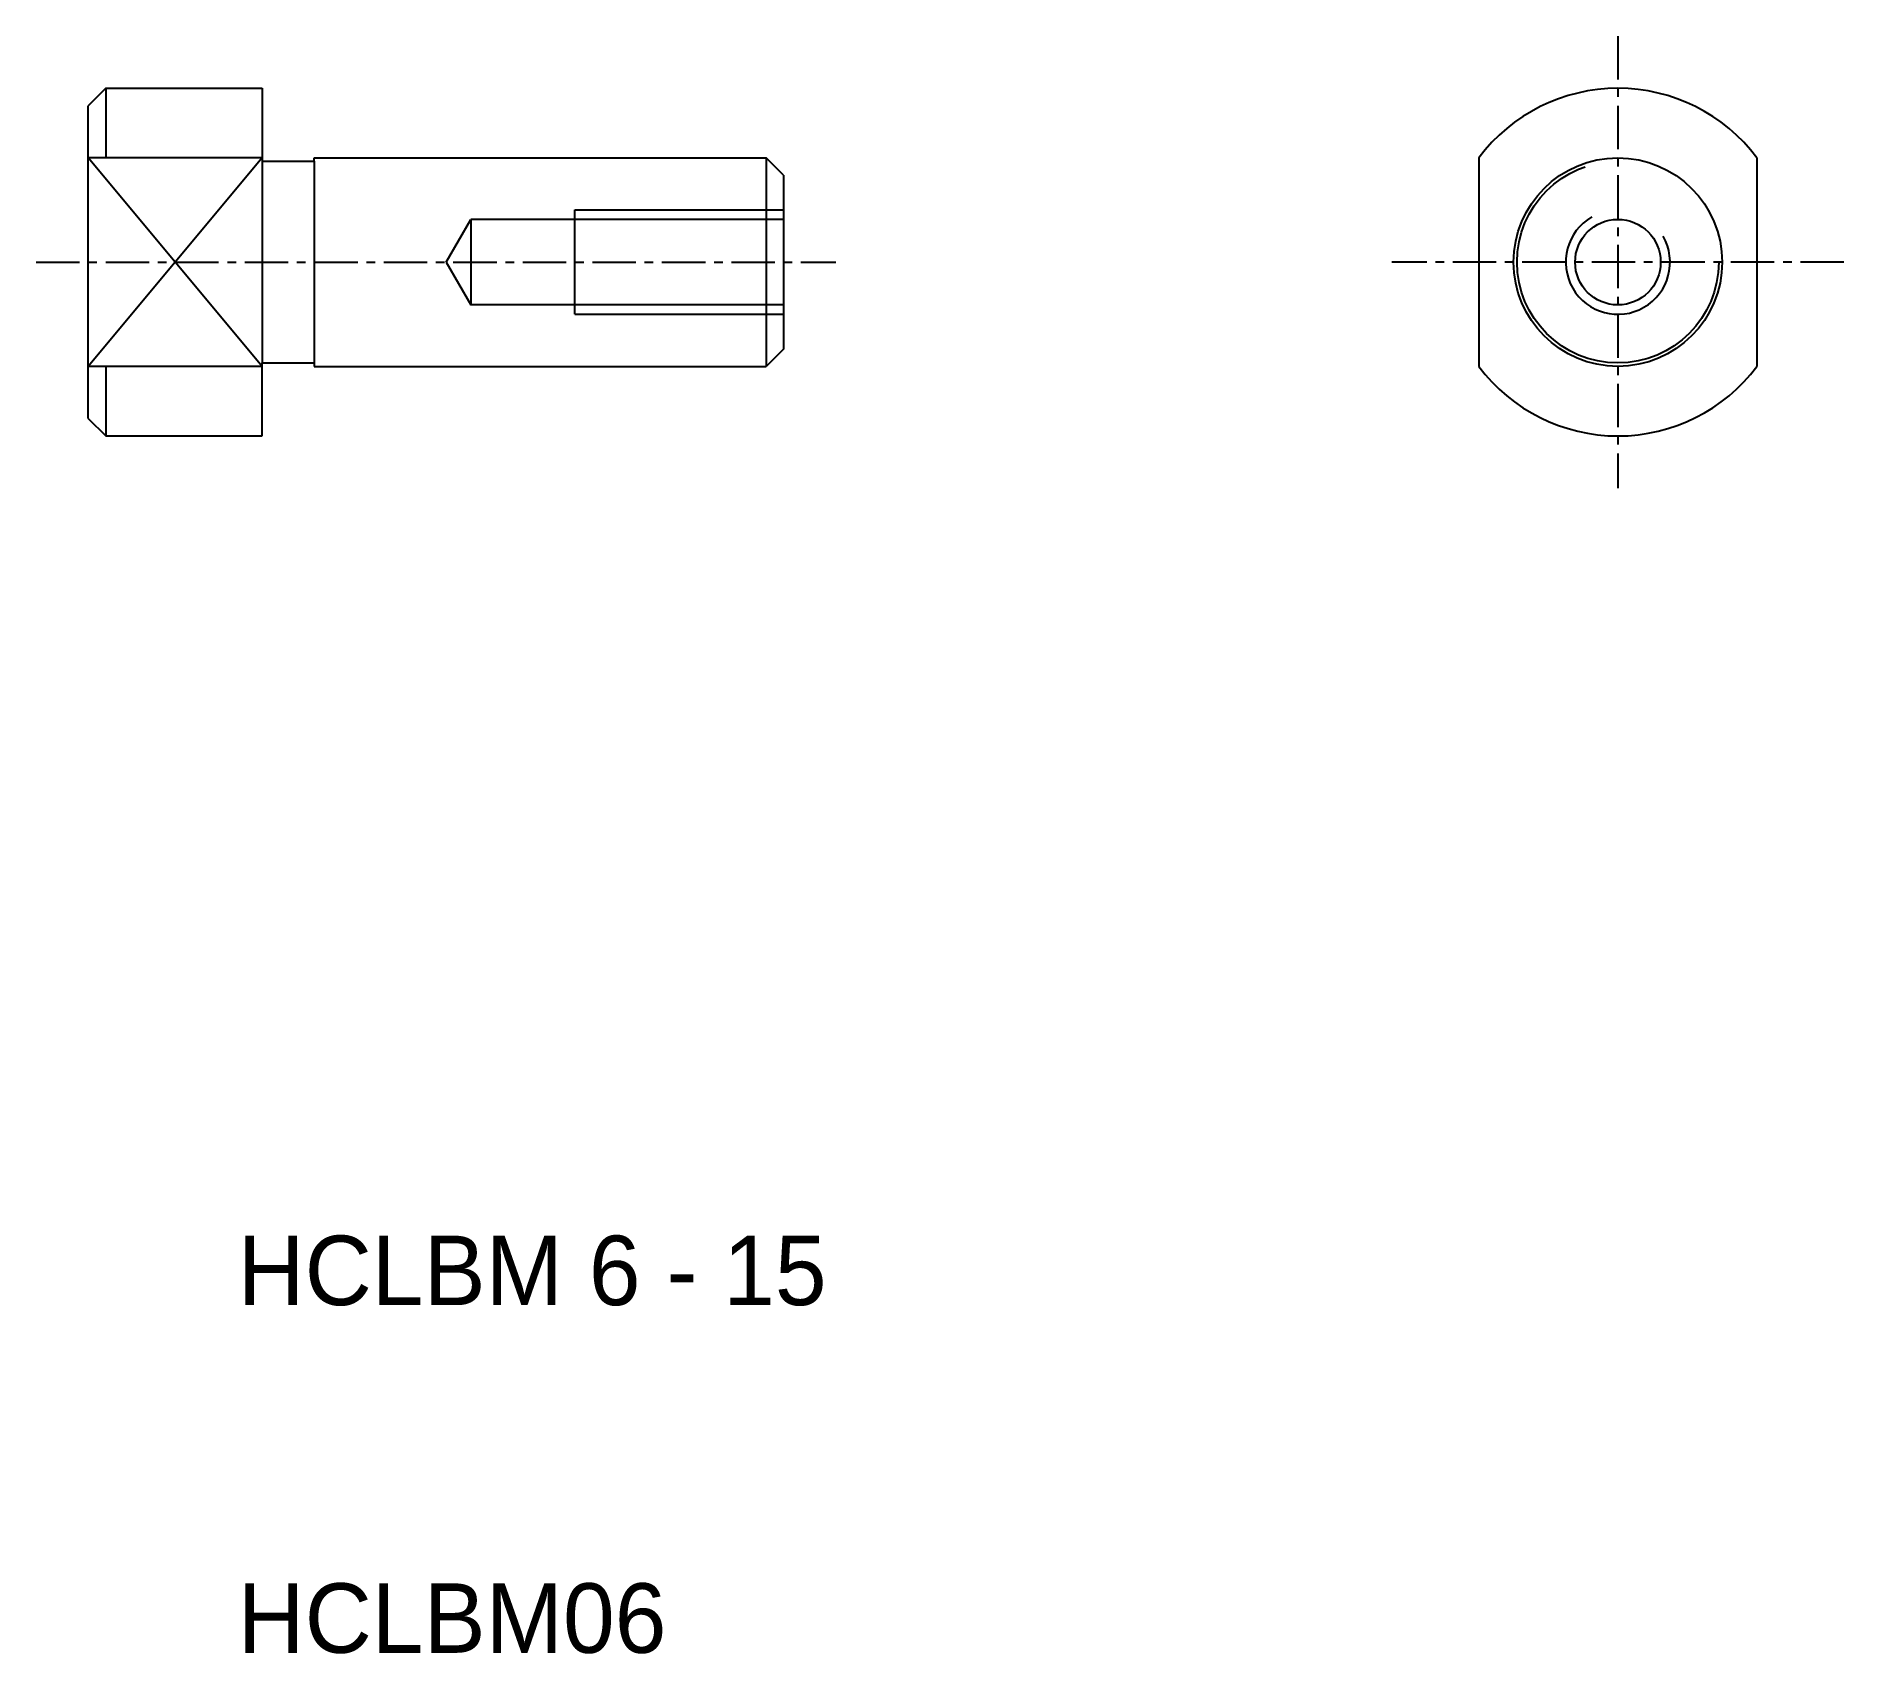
# Model space of a CAD drawing. Extents: x 65.8 to 117.8, y 71.3 to 117.8.
import ezdxf

# ---------------------------------------------------------------- set-up
doc = ezdxf.new("R2010")
doc.units = 0
doc.linetypes.add('CENTER', pattern=[2, 1.25, -0.25, 0.25, -0.25])
doc.linetypes.add('DASHED', pattern=[19.05, 12.7, -6.35])
doc.layers.get('0').update_dxf_attribs({"linetype": 'CONTINUOUS'})
doc.layers.add('CENTER', color=1, linetype='CENTER')

msp = doc.modelspace()

# ---------------------------------------------------------------- linework, layer by layer
for p, q in [((67.795, 116.346), (67.295, 115.846)), ((67.795, 116.346), (72.295, 116.346)), ((67.795, 116.346), (67.795, 114.346)), ((72.295, 116.346), (72.295, 114.246)), ((67.295, 106.846), (67.295, 115.846)), ((72.295, 114.346), (67.295, 114.346)), ((72.295, 114.246), (72.295, 108.446)), ((72.295, 114.246), (73.795, 114.246)), ((73.795, 114.346), (86.795, 114.346)), ((73.795, 114.246), (73.795, 114.346)), ((73.795, 114.246), (73.795, 108.446)), ((86.795, 114.346), (86.795, 108.346)), ((87.295, 113.846), (86.795, 114.346)), ((107.295, 114.346), (107.295, 108.346)), ((115.295, 114.346), (115.295, 108.346)), ((87.295, 113.846), (87.295, 108.846)), ((87.295, 108.846), (86.795, 108.346)), ((72.295, 108.346), (67.295, 108.346)), ((67.795, 108.346), (67.795, 106.346)), ((72.295, 108.446), (73.795, 108.446)), ((72.295, 106.346), (72.295, 108.446)), ((73.795, 108.446), (73.795, 108.346)), ((73.795, 108.346), (86.795, 108.346)), ((67.295, 106.846), (67.795, 106.346)), ((67.795, 106.346), (72.295, 106.346))]:
    msp.add_line(p, q)
at = {"color": 3}
for p, q in [((72.295, 108.346), (67.295, 114.346)), ((72.295, 114.346), (67.295, 108.346))]:
    msp.add_line(p, q, dxfattribs=at)
at = {"color": 3, "linetype": 'DASHED'}
for p, q in [((81.295, 112.846), (87.295, 112.846)), ((81.295, 109.846), (81.295, 112.846)), ((77.585, 111.346), (78.295, 112.575)), ((87.295, 112.575), (78.295, 112.575)), ((78.295, 112.575), (78.295, 110.116)), ((77.585, 111.346), (78.295, 110.116)), ((87.295, 110.116), (78.295, 110.116)), ((81.295, 109.846), (87.295, 109.846))]:
    msp.add_line(p, q, dxfattribs=at)
for radius in [3, 1.23]:
    msp.add_circle((111.295, 111.346), radius)
msp.add_circle((111.295, 111.346), 2.9, dxfattribs=at)
for start, end in [(36.8699, 143.1301), (216.8699, 323.1301)]:
    msp.add_arc((111.295, 111.346), 5, start, end)
at = {"color": 3}
msp.add_arc((111.295, 111.346), 1.5, 120, 30, dxfattribs=at)
at = {"layer": 'CENTER', "color": 1, "linetype": 'CENTER'}
for p, q in [((111.295, 117.846), (111.295, 104.846)), ((65.795, 111.346), (88.795, 111.346)), ((117.795, 111.346), (104.795, 111.346))]:
    msp.add_line(p, q, dxfattribs=at)

# ---------------------------------------------------------------- texts
for s, p in [('HCLBM 6 - 15', (71.589, 81.346)), ('HCLBM06', (71.589, 71.346))]:
    msp.add_text(s, height=2).set_placement(p)

doc.saveas('drawing.dxf')
